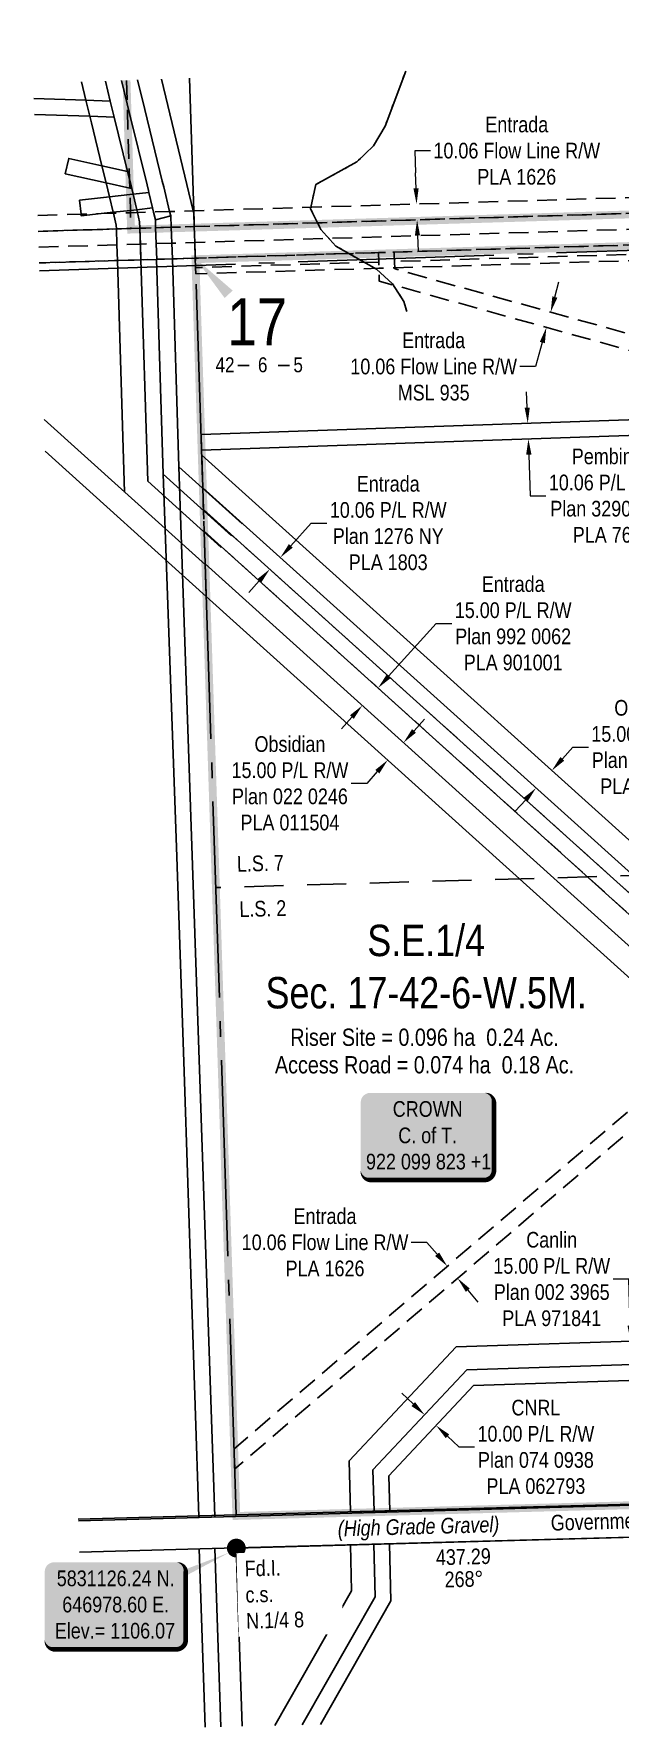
# Model space of a CAD drawing. Extents: x 644966 to 652863, y 5830791 to 5835764.
# Drawn here: x 646849 to 647223, y 5831012 to 5832091 of the extents above; entities that cross this region are included whole.
import ezdxf
from ezdxf.enums import TextEntityAlignment as Align

# ---------------------------------------------------------------- set-up
doc = ezdxf.new("R2010")
doc.units = 0
doc.header["$LTSCALE"] = 5
doc.header["$PDSIZE"] = 0.5
for name, pattern in [('CENTERLINEX3', [5, 2.5, -1, 0.5, -1]), ('foc-ACCESSROAD', [3.75, 2.5, -1.25]), ('foc-FLOWLINE', [3.75, 2.5, -1.25]), ('foc-LSD', [8, 5, -3]), ('foc-QUARTERLINE', [33, 25, -3, 2, -3]), ('foc-WHEELTRACKS', [2, 0.4, -1.6])]:
    doc.linetypes.add(name, pattern=pattern)
doc.layers.get('Defpoints').update_dxf_attribs({"color": 9})
for name, color, linetype in [('10', 1, 'Continuous'), ('9', 3, 'Continuous'), ('AS-OWNER', 7, 'Continuous'), ('AS-POWER', 104, 'foc-POWER'), ('AS-TELUS', 224, 'foc-TEL'), ('C-RW', 13, 'Continuous'), ('C-SYMBOL', 7, 'Continuous'), ('DETAIL-T', 7, 'Continuous'), ('F-AR', 190, 'foc-ACCESSROAD'), ('F-EZE', 190, 'foc-FLOWLINE'), ('F-FLOWLINE', 190, 'foc-FLOWLINE'), ('F-RW', 190, 'Continuous'), ('F-WS', 190, 'foc-ACCESSROAD'), ('L-AREAREQUIRED', 7, 'Continuous'), ('L-BD', 7, 'Continuous'), ('L-MON', 1, 'Continuous'), ('L-ROAD-T', 7, 'Continuous'), ('L-SEC', 7, 'Continuous'), ('L-SECLBL', 7, 'Continuous'), ('L-SECQ', 8, 'foc-QUARTERLINE'), ('L-SECTION-LSD', 7, 'foc-LSD'), ('T-CREEK', 160, 'Continuous'), ('T-WATER-P3', 160, 'foc-WHEELTRACKS')]:
    doc.layers.add(name, color=color, linetype=linetype)
doc.layers.add('AS-TRAPPER BOUNDARY', color=7, linetype='CENTERLINEX3', true_color=0xb85c00, transparency=0.6)
for name, color, linetype, lineweight in [('C-RW-T', 13, 'Continuous', 9), ('F-AR-T', 190, 'Continuous', 9), ('F-FLOWLINE-T', 190, 'Continuous', 9), ('F-RW-T', 190, 'Continuous', 9), ('T-TEXT', 48, 'Continuous', 18)]:
    doc.layers.add(name, color=color, linetype=linetype, lineweight=lineweight)
doc.styles.add('100L', font='ARIALN.TTF', dxfattribs={"height": 11})
doc.styles.add('175L', font='ARIALN.TTF', dxfattribs={"height": 20})
doc.styles.add('80', font='ARIALN.TTF', dxfattribs={"height": 10})
doc.styles.add('80CG', font='ARIALN.TTF', dxfattribs={"height": 10})
doc.styles.add('80L', font='ARIALN.TTF', dxfattribs={"height": 10})
doc.styles.add('80LS', font='ARIALNI.TTF', dxfattribs={"height": 10})
doc.styles.add('foc-LtypeFont', font='ARIALN.TTF', dxfattribs={"height": 7.35})
doc.styles.add('SIMPLEX', font='ARIALN.TTF')
doc.linetypes.add('foc-POWER', pattern='A,6,-1,["P",foc-LtypeFont,S=0.2,R=0,X=-0.625,Y=-0.75],-1.24,4', length=12.24)
doc.linetypes.add('foc-POWER-NOLINE', pattern='A,0,-4,["P",foc-LtypeFont,S=0.2,R=0,X=-0.625,Y=-0.75],-8.24', length=12.24)
doc.linetypes.add('foc-TEL', pattern='A,2,-1,["T",foc-LtypeFont,S=0.2,R=0,X=-0.425,Y=-0.75],-1.24,8', length=12.24)
doc.linetypes.add('foc-TEL-NOLINE', pattern='A,0,-2,["T",foc-LtypeFont,S=0.2,R=0,X=-0.425,Y=-0.75],-10.24', length=12.24)
doc.linetypes.add('foc-TOPO-flowdirection-NOLINE', pattern='A,0,[">",foc-LtypeFont,S=0.3,R=0,X=0,Y=-0.945],-20,[">",foc-LtypeFont,S=0.3,R=0,X=0,Y=-0.945],0', length=20)
doc.dimstyles.new('Compass 5 000', dxfattribs={"dimscale": 5, "dimtxt": 9, "dimasz": 2, "dimexe": 0.2, "dimexo": 0.0625, "dimgap": 0.5, "dimtad": 0, "dimtih": 1, "dimtoh": 1, "dimzin": 0, "dimdsep": 46, "dimtxsty": '80CG', "dimcen": 0.1, "dimse1": 1, "dimse2": 1, "dimclrd": 256, "dimclrt": 256, "dimaunit": 1, "dimadec": 4, "dimazin": 0, "dimtfac": 0.06, "dimtofl": 0, "dimtmove": 0, "dimatfit": 1, "dimfxl": 0.2, "dimtolj": 1, "dimtzin": 0, "dimlwd": -1, "dimarcsym": 0})

# ---------------------------------------------------------------- blocks, each defined once
blk = doc.blocks.new('L-SECLBL')
at = {"layer": '9', "color": 7}
for p, q in [((-5.1, -27.8), (-12.3, -27.8)), ((20.7, -27.8), (13.5, -27.8))]:
    blk.add_line(p, q, dxfattribs=at)
at = {"layer": '10', "color": 2, "style": 'SIMPLEX'}
blk.add_attdef('SEC', text='', height=30, dxfattribs=at).set_placement((0, 0), align=Align.MIDDLE)
at = {"layer": '10', "color": 5, "style": '80L'}
blk.add_attdef('TWP', text='', height=9.5, dxfattribs=at).set_placement((-14.4, -27.4), align=Align.MIDDLE_RIGHT)
blk.add_attdef('RGE', text='', height=9.5, dxfattribs=at).set_placement((3.6, -27.4), align=Align.MIDDLE_CENTER)
blk.add_attdef('MER', text='', height=9.5, dxfattribs=at).set_placement((23.2, -27.4), align=Align.MIDDLE_LEFT)
blk = doc.blocks.new('*D371')
at = {"layer": 'C-RW-T', "transparency": 16777216}
for p, q in [((647092, 5831647.2), (647098.7, 5831654.6)), ((647061.9, 5831613.7), (647051.9, 5831613.7)), ((647068.5, 5831621.2), (647061.9, 5831613.7))]:
    blk.add_line(p, q, dxfattribs=at)
for points in [[(647090.7, 5831648.3), (647093.2, 5831646), (647085.3, 5831639.7)], [(647067.3, 5831622.3), (647069.8, 5831620), (647075.2, 5831628.6)]]:
    blk.add_solid(points, dxfattribs=at)
at = {"layer": 'Defpoints', "color": 0, "transparency": 16777216}
for p in [(647053.1, 5831668.7), (647043, 5831657.6), (647075.2, 5831628.6)]:
    blk.add_point(p, dxfattribs=at)
at = {"layer": 'C-RW-T', "transparency": 16777216, "insert": (647012.8, 5831613.7), "char_height": 10, "attachment_point": 5, "style": '80CG'}
blk.add_mtext('\\A1;Obsidian\\P15.00 P/L R/W\\PPlan 022 0246\\PPLA 011504', dxfattribs=at)
blk = doc.blocks.new('*D372')
at = {"layer": 'C-RW-T', "transparency": 16777216}
for p, q in [((647186.6, 5831629.3), (647193.2, 5831636.8)), ((647193.2, 5831636.8), (647203.2, 5831636.8)), ((647163.2, 5831603.3), (647156.5, 5831595.9))]:
    blk.add_line(p, q, dxfattribs=at)
for points in [[(647185.3, 5831630.5), (647187.8, 5831628.2), (647179.9, 5831621.9)], [(647161.9, 5831604.5), (647164.4, 5831602.2), (647169.8, 5831610.8)]]:
    blk.add_solid(points, dxfattribs=at)
at = {"layer": 'Defpoints', "color": 0, "transparency": 16777216}
for p in [(647135.4, 5831661.9), (647125.4, 5831650.8), (647179.9, 5831621.9)]:
    blk.add_point(p, dxfattribs=at)
at = {"layer": 'C-RW-T', "transparency": 16777216, "insert": (647242.3, 5831636.8), "char_height": 10, "attachment_point": 5, "style": '80CG'}
blk.add_mtext('\\A1;Obsidian\\P15.00 P/L R/W\\PPlan 092 4640\\PPLA 061427', dxfattribs=at)
blk = doc.blocks.new('*D376')
at = {"layer": 'Defpoints', "color": 0, "transparency": 16777216}
for p in [(647630.6, 5831989.2), (647140.5, 5831974.4), (647141.1, 5831954.2)]:
    blk.add_point(p, dxfattribs=at)
at = {"layer": 'F-AR-T', "transparency": 16777216}
for p, q in [((647629.2, 5832035.9), (647619.2, 5832035.9)), ((647630.3, 5831999.2), (647629.2, 5832035.9)), ((647631.5, 5831959.1), (647631.8, 5831949.1))]:
    blk.add_line(p, q, dxfattribs=at)
for points in [[(647631.9, 5831999.3), (647628.6, 5831999.2), (647630.6, 5831989.2)], [(647633.1, 5831959.2), (647629.8, 5831959.1), (647631.2, 5831969.1)]]:
    blk.add_solid(points, dxfattribs=at)
at = {"layer": 'F-AR-T', "transparency": 16777216, "insert": (647590.6, 5832035.9), "char_height": 10, "attachment_point": 5, "style": '80CG'}
blk.add_mtext('\\A1;Entrada\\P20.12 A/R\\PROE 2400', dxfattribs=at)
blk = doc.blocks.new('*D380')
at = {"layer": 'Defpoints', "color": 0, "transparency": 16777216}
for p in [(647176.4, 5831904.4), (647246.1, 5831895.5), (647243.4, 5831885.9)]:
    blk.add_point(p, dxfattribs=at)
at = {"layer": 'F-FLOWLINE-T', "transparency": 16777216}
for p, q in [((647181.8, 5831923.7), (647184.4, 5831933.4)), ((647173.8, 5831894.8), (647169.5, 5831879.4)), ((647169.5, 5831879.4), (647159.5, 5831879.4))]:
    blk.add_line(p, q, dxfattribs=at)
for points in [[(647180.2, 5831924.2), (647183.4, 5831923.3), (647179.1, 5831914.1)], [(647172.2, 5831895.2), (647175.4, 5831894.3), (647176.4, 5831904.4)]]:
    blk.add_solid(points, dxfattribs=at)
at = {"layer": 'F-FLOWLINE-T', "transparency": 16777216, "insert": (647104.5, 5831879.4), "char_height": 10, "attachment_point": 5, "style": '80CG'}
blk.add_mtext('\\A1;Entrada\\P10.06 Flow Line R/W\\PMSL 935', dxfattribs=at)
blk = doc.blocks.new('*D381')
at = {"layer": 'Defpoints', "color": 0, "transparency": 16777216}
for p in [(647113.2, 5831305.9), (647091.5, 5831287.4), (647098.1, 5831279.7)]:
    blk.add_point(p, dxfattribs=at)
at = {"layer": 'F-FLOWLINE-T', "transparency": 16777216}
for p, q in [((647100.2, 5831321.1), (647090.2, 5831321.1)), ((647106.7, 5831313.5), (647100.2, 5831321.1)), ((647126.2, 5831290.7), (647132.7, 5831283.1))]:
    blk.add_line(p, q, dxfattribs=at)
for points in [[(647108, 5831314.6), (647105.4, 5831312.4), (647113.2, 5831305.9)], [(647127.5, 5831291.7), (647125, 5831289.6), (647119.7, 5831298.3)]]:
    blk.add_solid(points, dxfattribs=at)
at = {"layer": 'F-FLOWLINE-T', "transparency": 16777216, "insert": (647035.2, 5831321.1), "char_height": 10, "attachment_point": 5, "style": '80CG'}
blk.add_mtext('\\A1;Entrada\\P10.06 Flow Line R/W\\PPLA 1626', dxfattribs=at)
blk = doc.blocks.new('*D382')
at = {"layer": 'Defpoints', "color": 0, "transparency": 16777216}
for p in [(647093.6, 5831983), (647130.3, 5831984.1), (647130.6, 5831974.1)]:
    blk.add_point(p, dxfattribs=at)
at = {"layer": 'F-FLOWLINE-T', "transparency": 16777216}
for p, q in [((647102.5, 5832017), (647092.5, 5832017)), ((647092.5, 5832017), (647093, 5832003)), ((647093.3, 5831993), (647093, 5832003)), ((647094.2, 5831963), (647094.5, 5831953))]:
    blk.add_line(p, q, dxfattribs=at)
for points in [[(647094.9, 5831993.1), (647091.6, 5831993), (647093.6, 5831983)], [(647095.8, 5831963), (647092.5, 5831962.9), (647093.9, 5831972.9)]]:
    blk.add_solid(points, dxfattribs=at)
at = {"layer": 'F-FLOWLINE-T', "transparency": 16777216, "insert": (647157.5, 5832017), "char_height": 10, "attachment_point": 5, "style": '80CG', "bg_fill": 3, "box_fill_scale": 1.1, "bg_fill_color": 256, "bg_fill_true_color": 13158600, "bg_fill_transparency": 0}
blk.add_mtext('\\A1;Entrada\\P10.06 Flow Line R/W\\PPLA 1626', dxfattribs=at)
blk = doc.blocks.new('*D385')
at = {"layer": 'Defpoints', "color": 0, "transparency": 16777216}
for p in [(647087.3, 5831840.7), (647087.7, 5831830.6), (647164.9, 5831833.2)]:
    blk.add_point(p, dxfattribs=at)
at = {"layer": 'F-RW-T', "transparency": 16777216}
for p, q in [((647164.2, 5831853.3), (647163.8, 5831863.3)), ((647165.2, 5831823.2), (647166.1, 5831797.1)), ((647166.1, 5831797.1), (647176.1, 5831797.1))]:
    blk.add_line(p, q, dxfattribs=at)
for points in [[(647165.8, 5831853.3), (647162.5, 5831853.2), (647164.5, 5831843.3)], [(647166.9, 5831823.3), (647163.5, 5831823.2), (647164.9, 5831833.2)]]:
    blk.add_solid(points, dxfattribs=at)
at = {"layer": 'F-RW-T', "transparency": 16777216, "insert": (647215.2, 5831797.1), "char_height": 10, "attachment_point": 5, "style": '80CG'}
blk.add_mtext('\\A1;Pembina\\P10.06 P/L R/W\\PPlan 3290 MC\\PPLA 761', dxfattribs=at)
blk = doc.blocks.new('*D386')
at = {"layer": 'Defpoints', "color": 0, "transparency": 16777216}
for p in [(646993.6, 5831755.9), (647000.3, 5831763.4), (647006.7, 5831757.7)]:
    blk.add_point(p, dxfattribs=at)
at = {"layer": 'F-RW-T', "transparency": 16777216}
for p, q in [((647013.3, 5831765.1), (647026.4, 5831779.6)), ((647026.4, 5831779.6), (647036.4, 5831779.6)), ((646993.2, 5831742.8), (646986.5, 5831735.3))]:
    blk.add_line(p, q, dxfattribs=at)
for points in [[(647012.1, 5831766.2), (647014.6, 5831764), (647006.7, 5831757.7)], [(646992, 5831743.9), (646994.5, 5831741.7), (646999.9, 5831750.2)]]:
    blk.add_solid(points, dxfattribs=at)
at = {"layer": 'F-RW-T', "transparency": 16777216, "insert": (647075.5, 5831779.6), "char_height": 10, "attachment_point": 5, "style": '80CG'}
blk.add_mtext('\\A1;Entrada\\P10.06 P/L R/W\\PPlan 1276 NY\\PPLA 1803', dxfattribs=at)
blk = doc.blocks.new('*D387')
at = {"layer": 'Defpoints', "color": 0, "transparency": 16777216}
for p in [(647106, 5831204.4), (647080.4, 5831191.7), (647087.7, 5831184.9)]:
    blk.add_point(p, dxfattribs=at)
at = {"layer": 'F-RW-T', "transparency": 16777216}
for p, q in [((647091.4, 5831218.1), (647084.1, 5831224.9)), ((647113.3, 5831197.5), (647120.6, 5831190.7)), ((647120.6, 5831190.7), (647130.6, 5831190.7))]:
    blk.add_line(p, q, dxfattribs=at)
for points in [[(647092.6, 5831219.3), (647090.3, 5831216.8), (647098.7, 5831211.2)], [(647114.4, 5831198.7), (647112.2, 5831196.3), (647106, 5831204.4)]]:
    blk.add_solid(points, dxfattribs=at)
at = {"layer": 'F-RW-T', "transparency": 16777216, "insert": (647169.7, 5831190.7), "char_height": 10, "attachment_point": 5, "style": '80CG'}
blk.add_mtext('\\A1;CNRL\\P10.00 P/L R/W\\PPlan 074 0938\\PPLA 062793', dxfattribs=at)
blk = doc.blocks.new('*D388')
at = {"layer": 'Defpoints', "color": 0, "transparency": 16777216}
for p in [(647212.7, 5831257.6), (647230.1, 5831258.2), (647213.2, 5831242.6)]:
    blk.add_point(p, dxfattribs=at)
at = {"layer": 'F-RW-T', "transparency": 16777216}
for p, q in [((647228.9, 5831297.7), (647218.9, 5831297.7)), ((647229.8, 5831268.2), (647228.9, 5831297.7)), ((647230.8, 5831233.2), (647231.1, 5831223.2))]:
    blk.add_line(p, q, dxfattribs=at)
for points in [[(647231.4, 5831268.2), (647228.1, 5831268.1), (647230.1, 5831258.2)], [(647232.5, 5831233.2), (647229.2, 5831233.1), (647230.5, 5831243.2)]]:
    blk.add_solid(points, dxfattribs=at)
at = {"layer": 'F-RW-T', "transparency": 16777216, "insert": (647179.8, 5831297.7), "char_height": 10, "attachment_point": 5, "style": '80CG'}
blk.add_mtext('\\A1;Canlin\\P15.00 P/L R/W\\PPlan 002 3965\\PPLA 971841', dxfattribs=at)
blk = doc.blocks.new('*D391')
at = {"layer": 'Defpoints', "color": 0, "transparency": 16777216}
for p in [(647059, 5831663.4), (647156.7, 5831595.6), (647146.6, 5831584.5)]:
    blk.add_point(p, dxfattribs=at)
at = {"layer": 'F-RW-T', "transparency": 16777216}
for p, q in [((647075.7, 5831682), (647106.1, 5831715.7)), ((647106.1, 5831715.7), (647116.1, 5831715.7)), ((647052.3, 5831656), (647045.6, 5831648.5))]:
    blk.add_line(p, q, dxfattribs=at)
for points in [[(647074.5, 5831683.1), (647077, 5831680.8), (647069, 5831674.5)], [(647051.1, 5831657.1), (647053.5, 5831654.8), (647059, 5831663.4)]]:
    blk.add_solid(points, dxfattribs=at)
at = {"layer": 'F-RW-T', "transparency": 16777216, "insert": (647155.2, 5831715.7), "char_height": 10, "attachment_point": 5, "style": '80CG'}
blk.add_mtext('\\A1;Entrada\\P15.00 P/L R/W\\PPlan 992 0062\\PPLA 901001', dxfattribs=at)
blk = doc.blocks.new('*U370')
h = blk.add_hatch(color=59)
edge = h.paths.add_edge_path()
edge.add_line((-36.5, -28.5), (36.5, -28.5))
edge.add_arc((36.5, -22.5), 6, 270, 360)
edge.add_line((42.5, -22.5), (42.5, 21))
edge.add_arc((36.5, 21), 6, 0, 90)
edge.add_line((36.5, 27), (-36.5, 27))
edge.add_arc((-36.5, 21), 6, 90, 180)
edge.add_line((-42.5, 21), (-42.5, -22.5))
edge.add_arc((-36.5, -22.5), 6, 180, 270)
at = {"color": 1, "flags": 128}
blk.add_lwpolyline([(-36.5, -28.5, 3, 3, 0), (36.5, -28.5, 3, 3, 0.414214), (42.5, -22.5, 3, 3, 0), (42.5, 21, 3, 0, 0.414214), (36.5, 27, 0, 0, 0), (-36.5, 27, 0, 0, 0.414214), (-42.5, 21, 0, 0, 0), (-42.5, -22.5, 0, 3, 0.414214)], format="xyseb", close=True, dxfattribs=at)
blk.add_lwpolyline([(-18.2, -27.6, 0, 7.5, 0), (0, 0, 0, 0, 0)], format="xyseb", dxfattribs=at)
at = {"color": 1, "style": '80'}
blk.add_attdef('ENTER_TEXT_001', (-36, -5), '', height=10, dxfattribs=at)
blk = doc.blocks.new('fdia')
at = {"color": 255, "const_width": 1}
blk.add_lwpolyline([(-0.5, 0, 1), (0.5, 0, 1)], format="xyb", close=True, dxfattribs=at)
blk = doc.blocks.new('Fdiaa')
blk.add_blockref('fdia', (0, 0))
blk = doc.blocks.new('fdib')
at = {"color": 1, "const_width": 1.6}
blk.add_lwpolyline([(-0.4, 0, 1), (0.4, 0, 1)], format="xyb", close=True, dxfattribs=at)
at = {"color": 1}
blk.add_circle((0, 0), 0.8, dxfattribs=at)
blk = doc.blocks.new('Fdibb')
blk.add_blockref('fdib', (0, 0))
blk = doc.blocks.new('fdicc')
for name in ['Fdibb', 'Fdiaa']:
    blk.add_blockref(name, (0, 0))
blk = doc.blocks.new('FDI')
blk.add_blockref('fdicc', (0, 0))
blk = doc.blocks.new('*U425')
h = blk.add_hatch(color=254)
edge = h.paths.add_edge_path()
edge.add_line((-39, -28.5), (39, -28.5))
edge.add_arc((39, -22.5), 6, 270, 360)
edge.add_line((45, -22.5), (45, 21))
edge.add_arc((39, 21), 6, 0, 90)
edge.add_line((39, 27), (-39, 27))
edge.add_arc((-39, 21), 6, 90, 180)
edge.add_line((-45, 21), (-45, -22.5))
edge.add_arc((-39, -22.5), 6, 180, 270)
at = {"color": 1, "flags": 128}
blk.add_lwpolyline([(73, 33.3, 0, 10, 0), (0, 0, 5, 5, 0)], format="xyseb", dxfattribs=at)
blk.add_lwpolyline([(-39, -28.5, 3, 3, 0), (39, -28.5, 3, 3, 0.414214), (45, -22.5, 3, 3, 0), (45, 21, 3, 0, 0.414214), (39, 27, 0, 0, 0), (-39, 27, 0, 0, 0.414214), (-45, 21, 0, 0, 0), (-45, -22.5, 0, 3, 0.414214)], format="xyseb", close=True, dxfattribs=at)
at = {"color": 1, "style": '80'}
blk.add_attdef('ENTER_TEXT_001', (-36, -5), '', height=10, dxfattribs=at)

msp = doc.modelspace()

# ---------------------------------------------------------------- linework, layer by layer
at = {"layer": 'AS-POWER', "linetype": 'foc-POWER-NOLINE', "flags": 128}
msp.add_lwpolyline([(646877.956, 5831143.615), (646977.994, 5831146.357), (647780.216, 5831169.257)], dxfattribs=at)
at = {"layer": 'AS-TELUS', "linetype": 'foc-TEL-NOLINE', "flags": 128}
msp.add_lwpolyline([(646978.545, 5831126.254), (647780.892, 5831148.271)], dxfattribs=at)
at = {"layer": 'AS-TRAPPER BOUNDARY', "const_width": 5, "flags": 128}
msp.add_lwpolyline([(647746.658, 5832088.993), (647749.483, 5832002.273), (647749.808, 5831992.212), (647739.908, 5831991.91), (647307.684, 5831978.769), (647292.674, 5831978.314), (647277.66, 5831977.858), (647262.665, 5831977.402), (647242.629, 5831976.794), (646951.84, 5831967.978), (646937.094, 5831967.529), (646927.195, 5831967.228), (646917.135, 5831966.922), (646911.453, 5831966.748), (646911.148, 5831976.811), (646911.102, 5831978.316), (646910.796, 5831988.393), (646910.672, 5831992.468), (646910.502, 5831998.097), (646909.037, 5832046.336), (646908.566, 5832061.863)], dxfattribs=at)
msp.add_lwpolyline([(647754.274, 5831853.627), (647757.772, 5831741.014), (647747.708, 5831740.787), (647693.206, 5831739.434), (647683.107, 5831739.161), (647682.673, 5831739.15), (647682.183, 5831754.436), (647680.037, 5831821.391), (647678.136, 5831821.34), (647609.976, 5831819.497), (647526.625, 5831817.244), (647509.453, 5831816.779), (647509.622, 5831811.515), (647512.674, 5831716.247), (647579.762, 5831718.06), (647599.92, 5831718.604), (647606.134, 5831718.771), (647620.855, 5831719.169), (647622.117, 5831719.204), (647633.051, 5831719.499), (647683.167, 5831720.854), (647684.212, 5831720.882), (647694.311, 5831721.154), (647758.335, 5831722.887), (647765.937, 5831478.125), (647683.012, 5831475.546), (647682.66, 5831486.211), (647666.759, 5831485.689), (647656.56, 5831485.374), (647640.544, 5831484.876), (647628.35, 5831484.497), (647607.418, 5831483.845), (647587.261, 5831483.218), (647532.181, 5831481.504), (647535.432, 5831384.004), (647538.587, 5831278.274), (647538.885, 5831268.747), (647538.993, 5831264.337), (647539.366, 5831253.577), (647539.79, 5831240.314), (647539.981, 5831234.284), (647540.277, 5831224.707), (647540.324, 5831223.452), (647540.772, 5831209.109), (647542.267, 5831162.086), (647465.958, 5831160.001), (647456.038, 5831159.73), (647445.888, 5831159.452), (647431.091, 5831159.048), (647415.978, 5831158.636), (647400.974, 5831158.226), (647378.536, 5831157.614), (647368.264, 5831157.333), (647076.627, 5831149.381), (647066.624, 5831149.108), (647051.591, 5831148.699), (646978.62, 5831146.712), (646977.912, 5831168.414), (646977.493, 5831181.289), (646959.529, 5831732.184), (646958.85, 5831752.983), (646958.173, 5831773.776), (646957.721, 5831787.61), (646957.267, 5831801.546), (646956.592, 5831822.253), (646956.456, 5831826.421), (646956.128, 5831836.476), (646952.822, 5831937.854), (646952.692, 5831941.854), (646952.496, 5831947.856), (647069.286, 5831951.395), (647079.338, 5831951.699), (647264.374, 5831957.312), (647279.362, 5831957.766), (647294.376, 5831958.222), (647309.386, 5831958.678), (647740.533, 5831971.786), (647750.461, 5831972.089), (647750.783, 5831962.087), (647753.953, 5831863.64), (647754.274, 5831853.627)], close=True, dxfattribs=at)
at = {"layer": 'C-RW'}
for p, q in [((646856.019, 5831845.589), (646958.85, 5831752.983)), ((646856.645, 5831825.427), (646959.452, 5831732.843))]:
    msp.add_line(p, q, dxfattribs=at)
for points in [[(646930.797, 5832062.583), (646951.09, 5831978.72), (646951.479, 5831977.368), (646951.763, 5831968.638), (646952.093, 5831958.516), (646952.419, 5831948.515), (646937.846, 5831948.072), (646937.434, 5831958.07), (646937.017, 5831968.189), (646936.721, 5831975.394), (646936.051, 5831978.23), (646932.314, 5831994.047), (646931.389, 5831997.594), (646920.244, 5832043.213), (646915.617, 5832062.091)], [(646849.439, 5832050.295), (646882.637, 5832049.17), (646898.207, 5832048.649), (646900.684, 5832038.477), (646885.115, 5832039.001), (646849.774, 5832040.191)], [(647320.432, 5831475.221), (647102.373, 5831671.512), (646957.19, 5831802.206), (646956.515, 5831822.912), (647331.931, 5831485.054)]]:
    msp.add_lwpolyline(points, dxfattribs=at)
msp.add_lwpolyline([(647512.735, 5831252.429), (647491.239, 5831251.696), (647410.482, 5831325.072), (647289.555, 5831435.59), (647282.016, 5831442.377), (647058.248, 5831643.88), (646959.452, 5831732.843), (646958.774, 5831753.643), (647293.503, 5831452.2), (647301.042, 5831445.411), (647410.527, 5831346.825), (647421.666, 5831336.794), (647426.028, 5831332.862), (647512.735, 5831252.429)], close=True, dxfattribs=at)
at = {"layer": 'F-AR', "flags": 128}
msp.add_lwpolyline([(646852.245, 5831965.609), (646902.096, 5831967.126), (646911.376, 5831967.408), (646917.058, 5831967.581), (646927.118, 5831967.888), (646937.017, 5831968.189), (646951.763, 5831968.638), (647242.552, 5831977.454), (647262.588, 5831978.062), (647277.584, 5831978.517), (647292.597, 5831978.973), (647307.608, 5831979.429), (647739.832, 5831992.57), (647748.296, 5831992.828), (647748.633, 5831982.703), (647748.956, 5831972.705), (647740.457, 5831972.445), (647309.31, 5831959.337), (647294.299, 5831958.881), (647279.285, 5831958.425), (647264.297, 5831957.971), (647079.262, 5831952.358), (647069.209, 5831952.054), (646952.419, 5831948.515), (646937.846, 5831948.072), (646927.792, 5831947.766), (646917.738, 5831947.459), (646902.72, 5831947.002), (646852.912, 5831945.487)], dxfattribs=at)
at = {"layer": 'F-EZE', "flags": 128}
msp.add_lwpolyline([(646852.58, 5831955.492), (646902.41, 5831957.005), (646917.4, 5831957.461), (646927.457, 5831957.767), (646937.434, 5831958.07), (646952.093, 5831958.516), (647263.448, 5831967.956), (647278.44, 5831968.411), (647293.454, 5831968.868), (647308.464, 5831969.323), (647740.146, 5831982.448), (647748.632, 5831982.731), (647748.956, 5831972.705), (647749.341, 5831962.705), (647740.767, 5831962.444), (647310.156, 5831949.352), (647295.146, 5831948.896), (647280.132, 5831948.44), (647265.138, 5831947.985), (647079.592, 5831942.357), (647069.54, 5831942.053), (646952.745, 5831938.513), (646952.615, 5831942.514), (646952.419, 5831948.515), (646937.846, 5831948.072), (646927.792, 5831947.766), (646917.738, 5831947.459), (646902.72, 5831947.002), (646852.912, 5831945.487)], dxfattribs=at)
for points in [[(647264.801, 5831951.986), (647079.46, 5831946.366), (647079.262, 5831952.358), (647264.297, 5831957.971), (647279.285, 5831958.426), (647740.457, 5831972.445), (647740.643, 5831966.446), (647279.792, 5831952.441), (647264.801, 5831951.986)], [(647069.407, 5831946.061), (646952.615, 5831942.514), (646952.419, 5831948.515), (647069.208, 5831952.054), (647069.407, 5831946.061)]]:
    msp.add_lwpolyline(points, close=True, dxfattribs=at)
at = {"layer": 'F-FLOWLINE', "flags": 128}
msp.add_lwpolyline([(646851.912, 5831975.67), (646879.61, 5831976.512), (646892.421, 5831976.902), (646900.197, 5831977.138), (646911.071, 5831977.47), (646915.529, 5831977.596), (646925.745, 5831977.917), (646936.051, 5831978.23), (646951.09, 5831978.688), (646951.435, 5831978.699), (647241.698, 5831987.499), (647261.734, 5831988.107), (647276.733, 5831988.563), (647291.746, 5831989.019), (647306.757, 5831989.474), (647747.981, 5832002.889), (647748.296, 5831992.828), (647748.633, 5831982.703), (647748.956, 5831972.705), (647749.341, 5831962.705), (647752.529, 5831864.256), (647756.453, 5831741.735), (647633.706, 5831737.705), (647315.795, 5831465.887), (647428.031, 5831364.857), (647439.175, 5831354.822), (647460.353, 5831335.741), (647465.091, 5831160.654), (647455.038, 5831160.38), (647450.419, 5831331.049), (647440.836, 5831339.679), (647432.108, 5831347.539), (647420.964, 5831357.576), (647308.049, 5831459.264), (646977.586, 5831176.713), (646977.167, 5831189.586), (647300.512, 5831466.052), (647079.958, 5831664.683), (646958.096, 5831774.436), (646957.645, 5831788.27), (647087.209, 5831671.648), (647308.256, 5831472.673), (647614.645, 5831734.639), (647562.395, 5831783.605), (647569.231, 5831790.899), (647618.397, 5831744.823), (647746.154, 5831748.969), (647744.137, 5831853.944), (647743.827, 5831863.957), (647740.767, 5831962.444), (647740.643, 5831966.446), (647740.457, 5831972.445), (647740.146, 5831982.448), (647739.832, 5831992.57), (647307.608, 5831979.429), (647292.597, 5831978.973), (647277.584, 5831978.517), (647262.588, 5831978.062), (647242.552, 5831977.454), (646951.763, 5831968.638), (646937.017, 5831968.189), (646927.118, 5831967.888), (646917.058, 5831967.581), (646911.376, 5831967.408), (646902.096, 5831967.126), (646852.245, 5831965.609)], dxfattribs=at)
at = {"layer": 'F-RW'}
for p, q in [((646937.813, 5831948.091), (646941.929, 5831815.47)), ((646902.72, 5831947.002), (646907.301, 5831799.406)), ((646917.709, 5831947.467), (646922.091, 5831806.267)), ((646927.761, 5831947.779), (646932.01, 5831810.869)), ((646956.083, 5831836.162), (647272.211, 5831846.973)), ((646956.411, 5831826.108), (646956.083, 5831836.162)), ((647273.087, 5831836.952), (646956.411, 5831826.108)), ((646932.01, 5831810.869), (646975.616, 5831771.6)), ((646932.01, 5831810.869), (646940.523, 5831573.074)), ((646941.929, 5831815.47), (646982.346, 5831779.073)), ((646941.929, 5831815.47), (646964.858, 5831146.33)), ((646922.091, 5831806.267), (646968.885, 5831764.126)), ((646940.523, 5831573.074), (646945.303, 5831430.134)), ((646945.303, 5831430.134), (646954.783, 5831146.075)), ((647052.155, 5831098.898), (647051.428, 5831128.304)), ((647066.422, 5831128.707), (647067.226, 5831095.085)), ((647076.395, 5831128.979), (647077.237, 5831092.547)), ((646954.823, 5831125.733), (646958.676, 5831012.099)), ((646964.879, 5831125.999), (646968.718, 5831012.325)), ((647003.216, 5831013.103), (647052.155, 5831098.898)), ((647067.226, 5831095.085), (647020.661, 5831013.496)), ((647077.237, 5831092.547), (647032.319, 5831013.759))]:
    msp.add_line(p, q, dxfattribs=at)
for points in [[(646905.352, 5832061.759), (646908.961, 5832046.995), (646910.472, 5832040.822), (646921.636, 5831995.231), (646922.51, 5831991.669), (646922.82, 5831990.402), (646925.101, 5831980.551), (646925.745, 5831977.917), (646926.947, 5831973.007), (646927.118, 5831967.888), (646927.792, 5831947.766), (646917.738, 5831947.459), (646917.058, 5831967.581), (646916.922, 5831971.62), (646915.529, 5831977.592), (646915.1, 5831979.411), (646912.723, 5831989.27), (646911.864, 5831992.845), (646910.595, 5831993.128), (646895.523, 5831996.482), (646869.513, 5832002.275), (646871.666, 5832012.097), (646892.864, 5832007.381), (646909.211, 5832003.746), (646900.684, 5832038.477), (646898.207, 5832048.649), (646895.081, 5832061.426)], [(646895.081, 5832061.426), (646898.207, 5832048.649), (646900.684, 5832038.477), (646909.211, 5832003.746), (646910.425, 5831998.756), (646911.864, 5831992.845), (646912.72, 5831989.269), (646915.085, 5831979.402), (646915.516, 5831977.585), (646916.922, 5831971.62), (646917.058, 5831967.581), (646917.4, 5831957.461), (646917.738, 5831947.459), (646902.72, 5831947.002), (646902.41, 5831957.005), (646902.096, 5831967.126), (646902.02, 5831969.575), (646900.196, 5831977.137), (646900.048, 5831977.757), (646897.667, 5831987.607), (646895.523, 5831996.482), (646892.864, 5832007.381), (646886.125, 5832034.879), (646885.115, 5832039.001), (646882.637, 5832049.17), (646879.758, 5832060.93)], [(647312.735, 5831468.641), (647087.209, 5831671.648), (646957.645, 5831788.27), (646957.19, 5831802.206), (647102.374, 5831671.514), (647320.432, 5831475.223)], [(647293.503, 5831452.2), (646958.774, 5831753.643), (646958.096, 5831774.436), (647079.959, 5831664.686), (647304.989, 5831462.019)]]:
    msp.add_lwpolyline(points, dxfattribs=at)
for points in [[(646892.421, 5831976.902), (646879.723, 5831975.475), (646879.61, 5831976.512), (646878.634, 5831985.476), (646897.669, 5831987.608), (646910.719, 5831989.052), (646912.723, 5831989.27), (646922.82, 5831990.402), (646925.101, 5831980.551), (646915.1, 5831979.411), (646911.025, 5831978.976), (646900.051, 5831977.758), (646892.421, 5831976.902)], [(646937.846, 5831948.072), (646927.792, 5831947.766), (646927.457, 5831957.767), (646927.118, 5831967.888), (646926.947, 5831973.007), (646936.721, 5831975.394), (646937.017, 5831968.189), (646937.434, 5831958.07), (646937.846, 5831948.072)], [(647538.408, 5831268.329), (647538.501, 5831265.366), (647538.881, 5831253.321), (647442.551, 5831250.035), (647369.637, 5831247.7), (647125.546, 5831239.769), (647065.678, 5831176.038), (647066.548, 5831149.768), (647051.514, 5831149.359), (647050.566, 5831181.783), (647118.875, 5831254.556), (647382.179, 5831263.113), (647424.773, 5831264.454), (647538.408, 5831268.329)], [(647412.561, 5831249.09), (647412.849, 5831239.07), (647393.351, 5831238.427), (647367.686, 5831237.607), (647129.95, 5831229.842), (647075.817, 5831172.216), (647076.55, 5831150.04), (647066.548, 5831149.768), (647065.678, 5831176.038), (647125.546, 5831239.769), (647369.637, 5831247.7), (647412.561, 5831249.09)]]:
    msp.add_lwpolyline(points, close=True, dxfattribs=at)
at = {"layer": 'F-WS', "flags": 128}
msp.add_lwpolyline([(646908.509, 5832061.861), (646908.961, 5832046.995), (646910.425, 5831998.756), (646910.595, 5831993.128), (646910.719, 5831989.052), (646911.025, 5831978.976), (646911.071, 5831977.47), (646911.376, 5831967.408), (646902.096, 5831967.126), (646852.245, 5831965.609)], dxfattribs=at)
msp.add_lwpolyline([(647747.631, 5831741.446), (647757.695, 5831741.673), (647761.65, 5831741.906), (647762.242, 5831723.653), (647758.258, 5831723.546), (647694.234, 5831721.814), (647684.135, 5831721.541), (647683.091, 5831721.513), (647632.974, 5831720.158), (647622.041, 5831719.863), (647620.779, 5831719.829), (647606.058, 5831719.431), (647599.843, 5831719.264), (647579.685, 5831718.719), (647512.598, 5831716.906), (647509.545, 5831812.174), (647401.017, 5831842.226), (647368.621, 5831851.17), (647301.864, 5831869.666), (647286.449, 5831873.932), (647271.016, 5831878.206), (647069.809, 5831933.917), (647069.407, 5831946.061), (647069.209, 5831952.055), (647079.262, 5831952.359), (647079.46, 5831946.366), (647079.616, 5831941.637), (647270.116, 5831888.891), (647285.544, 5831884.619), (647300.959, 5831880.352), (647402.18, 5831852.314), (647434.609, 5831843.369), (647526.548, 5831817.904), (647609.899, 5831820.157), (647612.369, 5831743.089), (647612.475, 5831737.007), (647618.706, 5831737.146), (647683.068, 5831739.204), (647693.163, 5831739.527), (647747.631, 5831741.446)], close=True, dxfattribs=at)
at = {"layer": 'L-SEC'}
for p, q in [((647379.798, 5831158.326), (646978.544, 5831147.371)), ((646978.544, 5831147.371), (646877.814, 5831144.634)), ((646878.467, 5831123.647), (646978.401, 5831126.363))]:
    msp.add_line(p, q, dxfattribs=at)
msp.add_lwpolyline([(646978.401, 5831126.363), (647379.646, 5831137.317), (647780.892, 5831148.271)], dxfattribs=at)
at = {"layer": 'L-SECLBL', "flags": 128}
msp.add_lwpolyline([(646952.419, 5831948.515, 0, 6.998, 0), (646973.7, 5831925.492, 6.998, 6.998, 0)], format="xyseb", dxfattribs=at)
at = {"layer": 'L-SECQ'}
for p, q in [((646978.543, 5831147.371), (646948.681, 5832063.161)), ((646853.073, 5831940.331), (647754.154, 5831971.902)), ((646982.389, 5831012.633), (646978.401, 5831126.363))]:
    msp.add_line(p, q, dxfattribs=at)
at = {"layer": 'L-SECTION-LSD', "flags": 128}
msp.add_lwpolyline([(647768.402, 5831570.434), (646965.502, 5831547.307)], dxfattribs=at)
at = {"layer": 'T-CREEK', "linetype": 'foc-TOPO-flowdirection-NOLINE', "flags": 128}
msp.add_lwpolyline([(647087.369, 5831914.431), (647085.352, 5831920.953), (647078.261, 5831932.209), (647067.922, 5831941.541), (647042.166, 5831956.242), (647032.597, 5831966.759), (647025.886, 5831980.04), (647029.355, 5831995.499), (647055.53, 5832009.833), (647066.171, 5832020.184), (647073.461, 5832032.602), (647086.672, 5832067.628)], dxfattribs=at)
at = {"layer": 'T-WATER-P3', "flags": 128}
msp.add_lwpolyline([(647087.369, 5831914.431), (647085.352, 5831920.953), (647078.261, 5831932.209), (647067.922, 5831941.541), (647042.166, 5831956.242), (647032.597, 5831966.759), (647025.886, 5831980.04), (647029.355, 5831995.499), (647055.53, 5832009.833), (647066.171, 5832020.184), (647073.461, 5832032.602), (647086.672, 5832067.628)], dxfattribs=at)

# ---------------------------------------------------------------- block references
at = {"layer": 'AS-OWNER'}
ref = msp.add_blockref('*U370', (647100.449, 5831389.385), dxfattribs=dict(at, xscale=0.9997069999999932, yscale=0.9997069999999932, zscale=0.9997069999999932))
ref.add_attrib('ENTER_TEXT_001', 'CROWN', (647078.396, 5831401.154), dxfattribs={"layer": '0', "color": 1, "height": 9.9971, "style": '80'})
ref.add_attrib('ENTER_TEXT_002', 'C. of T.', (647081.891, 5831384.315), dxfattribs={"layer": '0', "color": 1, "height": 9.9971, "style": '80'})
ref.add_attrib('ENTER_TEXT_003', '922 099 823 +1', (647061.313, 5831367.612), dxfattribs={"layer": '0', "color": 1, "height": 9.99707, "style": '80'})
at = {"layer": 'DETAIL-T'}
ref = msp.add_blockref('*U425', (646901.364, 5831090.189), dxfattribs=dict(at, xscale=0.99969476, yscale=0.99969476, zscale=0.99969476))
ref.add_attrib('ENTER_TEXT_001', '5831126.24 N.', (646864.056, 5831101.958), dxfattribs={"layer": '0', "color": 1, "height": 9.99695, "style": '80'})
ref.add_attrib('ENTER_TEXT_002', '646978.60 E.', (646867.578, 5831085.255), dxfattribs={"layer": '0', "color": 1, "height": 9.99695, "style": '80'})
ref.add_attrib('ENTER_TEXT_003', 'Elev.= 1106.07', (646862.815, 5831068.553), dxfattribs={"layer": '0', "color": 1, "height": 9.99695, "style": '80'})
at = {"layer": 'L-MON', "xscale": 4.9984738, "yscale": 4.9984738, "zscale": 4.9984738}
msp.add_blockref('FDI', (646978.6, 5831126.242), dxfattribs=at)
at = {"layer": 'L-SECLBL', "xscale": 0.9997069999999932, "yscale": 0.9997069999999932, "zscale": 0.9997069999999932}
msp.add_blockref('L-SECLBL', (646991.835, 5831907.934), dxfattribs=at).add_auto_attribs({'SEC': '17', 'TWP': '42', 'RGE': '6', 'MER': '5'})

# ---------------------------------------------------------------- texts
at = {"layer": 'C-SYMBOL', "color": 3, "insert": (647099.705, 5831523.591), "char_height": 19.99414, "width": 203.18274, "attachment_point": 2, "style": '175L'}
msp.add_mtext('S.E.1/4\\PSec. 17-42-6-W.5M.', dxfattribs=at)
at = {"layer": 'L-AREAREQUIRED', "color": 5, "style": '100L'}
for s, p in [('Riser Site = 0.096 ha  0.24 Ac.', (647098.65, 5831443.092)), ('Access Road = 0.074 ha  0.18 Ac.', (647098.65, 5831425.528))]:
    msp.add_text(s, height=10.99683, dxfattribs=at).set_placement(p, align=Align.BOTTOM_CENTER)
at = {"layer": 'L-BD', "style": '80L'}
for s, p in [('437.29', (647123.412, 5831120.715)), ('268°', (647123.802, 5831106.475))]:
    msp.add_text(s, height=9.9969, rotation=1.5718, dxfattribs=at).set_placement(p, align=Align.MIDDLE)
at = {"layer": 'L-ROAD-T', "style": '80L'}
msp.add_text('Government Road Allowance', height=9.99707, rotation=1.563726, dxfattribs=at).set_placement((647253.6, 5831144.357), align=Align.MIDDLE_CENTER)
at = {"layer": 'T-TEXT', "style": '80LS'}
msp.add_text('(High Grade Gravel)', height=9.99707, rotation=1.563726, dxfattribs=at).set_placement((647094.811, 5831140.046), align=Align.MIDDLE_CENTER)

# ---------------------------------------------------------------- dimensions: what is measured, and where the dimension line sits
at = {"layer": 'C-RW-T'}
dim = msp.add_linear_dim(base=(647179.862, 5831621.91), p1=(647125.401, 5831650.783), p2=(647135.415, 5831661.91), angle=48.014143, text='Obsidian\\P15.00 P/L R/W\\PPlan 092 4640\\PPLA 061427', dimstyle='Compass 5 000', dxfattribs=at)
dim.commit()
dim.dimension.update_dxf_attribs({"geometry": '*D372', "text_midpoint": (647242.327, 5831636.776), "dimtype": 161})
at = {"layer": 'F-AR-T'}
dim = msp.add_linear_dim(base=(647630.569, 5831989.217), p1=(647141.114, 5831954.246), p2=(647140.504, 5831974.36), angle=91.736493, text='Entrada\\P20.12 A/R\\PROE 2400', dimstyle='Compass 5 000', dxfattribs=at)
dim.commit()
dim.dimension.update_dxf_attribs({"geometry": '*D376', "text_midpoint": (647590.629, 5832035.945), "dimtype": 161})
at = {"layer": 'F-FLOWLINE-T'}
for base, p1, p2, angle, text, picture, middle in [((647176.427, 5831904.396), (647246.069, 5831895.55), (647243.385, 5831885.857), 254.523525, 'Entrada\\P10.06 Flow Line R/W\\PMSL 935', '*D380', (647104.511, 5831879.419)), ((647113.212, 5831305.907), (647098.054, 5831279.714), (647091.518, 5831287.359), 130.529905, 'Entrada\\P10.06 Flow Line R/W\\PPLA 1626', '*D381', (647035.216, 5831321.109))]:
    dim = msp.add_linear_dim(base=base, p1=p1, p2=p2, angle=angle, text=text, dimstyle='Compass 5 000', dxfattribs=at)
    dim.commit()
    dim.dimension.update_dxf_attribs({"geometry": picture, "text_midpoint": middle, "dimtype": 161})
at = {"layer": 'F-RW-T'}
for base, p1, p2, angle, text, picture, middle in [((647164.866, 5831833.24), (647087.327, 5831840.658), (647087.67, 5831830.609), 271.951513, 'Pembina\\P10.06 P/L R/W\\PPlan 3290 MC\\PPLA 761', '*D385', (647215.184, 5831797.077)), ((647006.651, 5831757.681), (646993.621, 5831755.888), (647000.345, 5831763.358), 48.006286, 'Entrada\\P10.06 P/L R/W\\PPlan 1276 NY\\PPLA 1803', '*D386', (647075.485, 5831779.619)), ((647058.996, 5831663.387), (647156.662, 5831595.605), (647146.631, 5831584.467), 227.995095, 'Entrada\\P15.00 P/L R/W\\PPlan 992 0062\\PPLA 901001', '*D391', (647155.182, 5831715.689)), ((647230.06, 5831258.163), (647213.189, 5831242.634), (647212.734, 5831257.638), 91.738615, 'Canlin\\P15.00 P/L R/W\\PPlan 002 3965\\PPLA 971841', '*D388', (647179.773, 5831297.732)), ((647106.006, 5831204.353), (647080.421, 5831191.732), (647087.714, 5831184.881), 316.790089, 'CNRL\\P10.00 P/L R/W\\PPlan 074 0938\\PPLA 062793', '*D387', (647169.669, 5831190.66))]:
    dim = msp.add_linear_dim(base=base, p1=p1, p2=p2, angle=angle, text=text, dimstyle='Compass 5 000', dxfattribs=at)
    dim.commit()
    dim.dimension.update_dxf_attribs({"geometry": picture, "text_midpoint": middle, "dimtype": 161})

# ---------------------------------------------------------------- next in the draw order: texts
at = {"layer": 'L-MON', "insert": (646983.834, 5831118.103), "char_height": 9.9969, "attachment_point": 1, "rotation": 1.5638, "style": '80L', "bg_fill": 2}
msp.add_mtext_dynamic_manual_height_columns('Fd.I.\\Pc.s.\\PN.1/4 8', width=56.55233, gutter_width=49.97, heights=[0], dxfattribs=at)
at = {"layer": 'L-SECTION-LSD', "char_height": 9.99695, "attachment_point": 1, "rotation": 1.649909, "style": '100L', "bg_fill": 3, "box_fill_scale": 1.5, "bg_fill_color": 256, "bg_fill_transparency": 0}
for s, width, insert in [('\\pi2.30541;L.S. 7', 30.87104, (646976.521, 5831567.231)), ('\\pi2.13981;L.S. 2', 30.64406, (646978.247, 5831538.357))]:
    msp.add_mtext_dynamic_manual_height_columns(s, width=width, gutter_width=54.983, heights=[0], dxfattribs=dict(at, insert=insert))

# ---------------------------------------------------------------- next in the draw order: dimensions: what is measured, and where the dimension line sits
at = {"layer": 'F-FLOWLINE-T'}
dim = msp.add_linear_dim(base=(647093.57, 5831983.008), p1=(647130.598, 5831974.06), p2=(647130.293, 5831984.121), angle=91.736509, text='Entrada\\P10.06 Flow Line R/W\\PPLA 1626', dimstyle='Compass 5 000', override={"dimtmove": 1, "dimtfill": 1}, dxfattribs=at)
dim.commit()
dim.dimension.update_dxf_attribs({"geometry": '*D382', "text_midpoint": (647108.569, 5832017.02), "dimtype": 161})

# ---------------------------------------------------------------- next in the draw order: dimensions: what is measured, and where the dimension line sits
at = {"layer": 'C-RW-T'}
dim = msp.add_linear_dim(base=(647075.237, 5831628.583), p1=(647053.071, 5831668.723), p2=(647043.036, 5831657.579), angle=227.997983, text='Obsidian\\P15.00 P/L R/W\\PPlan 022 0246\\PPLA 011504', dimstyle='Compass 5 000', dxfattribs=at)
dim.commit()
dim.dimension.update_dxf_attribs({"geometry": '*D371', "text_midpoint": (647012.768, 5831613.72), "dimtype": 161})

doc.saveas('drawing.dxf')
